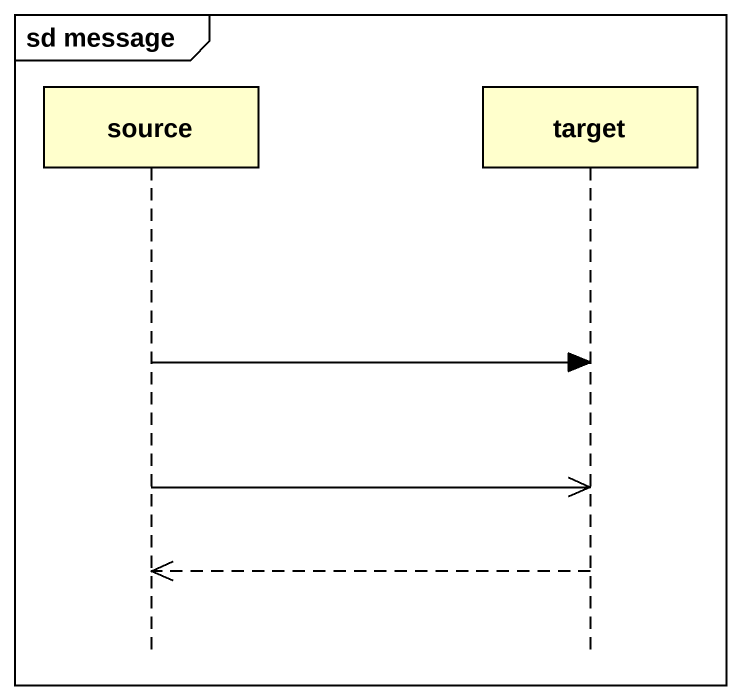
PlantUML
@startuml
mainframe sd message
hide footbox
participant source
participant target

source -> target
source ->> target
target -->> source
@enduml
